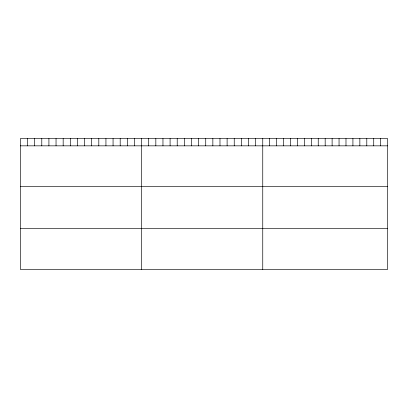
<?xml version="1.0" encoding="UTF-8"?>
<svg xmlns="http://www.w3.org/2000/svg" width="408" height="408" viewBox="0 0 408 408"><rect width="100%" height="100%" fill="white"/><g stroke="black" fill="none" stroke-linecap="round" stroke-linejoin="round"><path stroke-width="0.61" d="M387.6 145.84L387.6 269.438L20.4 269.438L20.4 138.562L387.6 138.562L387.6 145.84L20.4 145.84M20.4 186.624L387.6 186.624M20.4 228.648L387.6 228.648M380.664 138.562L380.664 145.84M373.728 138.562L373.728 145.84M366.792 138.562L366.792 145.84M359.856 138.562L359.856 145.84M352.92 138.562L352.92 145.84M345.984 138.562L345.984 145.84M339.048 138.562L339.048 145.84M332.112 138.562L332.112 145.84M325.176 138.562L325.176 145.84M318.24 138.562L318.24 145.84M311.304 138.562L311.304 145.84M304.368 138.562L304.368 145.84M297.432 138.562L297.432 145.84M290.496 138.562L290.496 145.84M283.56 138.562L283.56 145.84M276.624 138.562L276.624 145.84M269.688 138.562L269.688 145.84M262.752 138.562L262.752 269.438M255.622 138.562L255.622 145.84M248.498 138.562L248.498 145.84M241.368 138.562L241.368 145.84M234.238 138.562L234.238 145.84M227.113 138.562L227.113 145.84M219.983 138.562L219.983 145.84M212.854 138.562L212.854 145.84M205.729 138.562L205.729 145.84M198.599 138.562L198.599 145.84M191.474 138.562L191.474 145.84M184.345 138.562L184.345 145.84M177.215 138.562L177.215 145.84M170.09 138.562L170.09 145.84M162.96 138.562L162.96 145.84M155.831 138.562L155.831 145.84M148.706 138.562L148.706 145.84M141.576 138.562L141.576 269.438M134.446 138.562L134.446 145.84M127.322 138.562L127.322 145.84M120.192 138.562L120.192 145.84M113.062 138.562L113.062 145.84M105.937 138.562L105.937 145.84M98.807 138.562L98.807 145.84M91.678 138.562L91.678 145.84M84.553 138.562L84.553 145.84M77.423 138.562L77.423 145.84M70.298 138.562L70.298 145.84M63.169 138.562L63.169 145.84M56.039 138.562L56.039 145.84M48.914 138.562L48.914 145.84M41.784 138.562L41.784 145.84M34.654 138.562L34.654 145.84M27.53 138.562L27.53 145.84"/></g></svg>
